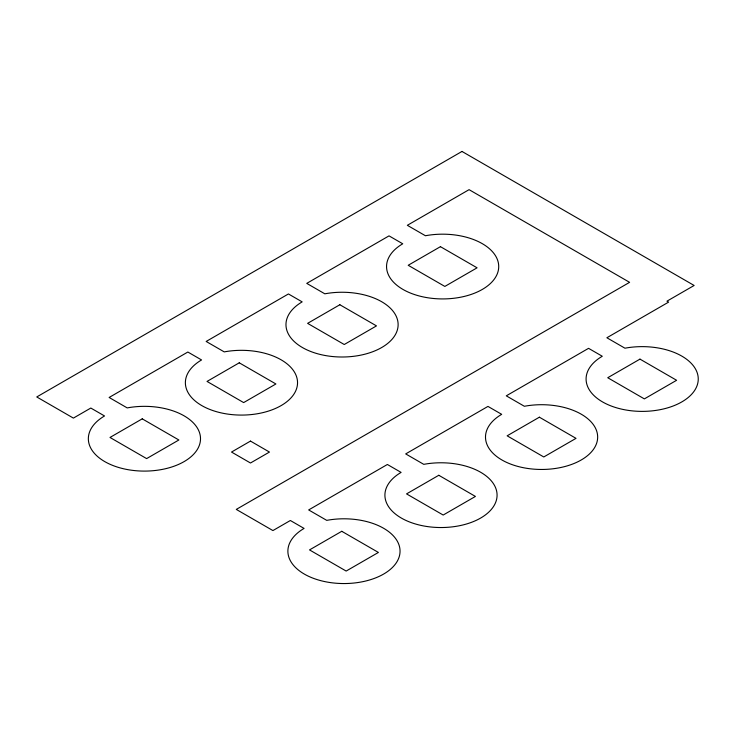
<?xml version="1.0" encoding="UTF-8"?>
<svg xmlns="http://www.w3.org/2000/svg" width="735" height="735" viewBox="0 0 735 735"><rect width="100%" height="100%" fill="white"/><g stroke="black" fill="none" stroke-linecap="round" stroke-linejoin="round"><path stroke-width="1.1" d="M461.984 151.447L36.75 396.955L73.39 418.105L90.818 408.044L104.535 415.964A56.08 32.377 0 0 0 121.789 468.342A56.08 32.377 0 0 0 200.434 440.394A56.08 32.377 0 0 0 127.201 407.907L109.129 397.47L187.848 352.028L201.565 359.948A56.08 32.377 0 0 0 218.819 412.326A56.08 32.377 0 0 0 297.464 384.368A56.08 32.377 0 0 0 224.23 351.89L206.158 341.453L288.432 293.954L302.159 301.874A56.08 32.377 0 0 0 319.413 354.252A56.08 32.377 0 0 0 398.048 326.294A56.08 32.377 0 0 0 324.824 293.816L306.752 283.379L389.026 235.871L402.743 243.79A56.08 32.377 0 0 0 419.997 296.168A56.08 32.377 0 0 0 498.642 268.22A56.08 32.377 0 0 0 425.418 235.742L407.337 225.305L469.077 189.658L629.601 282.332L236.284 509.41L272.924 530.569L290.353 520.499L304.069 528.419A56.08 32.377 0 0 0 321.324 580.797A56.08 32.377 0 0 0 399.969 552.849A56.08 32.377 0 0 0 326.735 520.362L308.663 509.934L387.382 464.483L401.099 472.403A56.08 32.377 0 0 0 418.353 524.781A56.08 32.377 0 0 0 496.998 496.832A56.08 32.377 0 0 0 423.764 464.345L405.692 453.908L487.966 406.409L501.683 414.329A56.08 32.377 0 0 0 518.947 466.707A56.08 32.377 0 0 0 597.583 438.758A56.08 32.377 0 0 0 524.358 406.271L506.277 395.834L588.56 348.335L602.277 356.254A56.08 32.377 0 0 0 619.532 408.632A56.08 32.377 0 0 0 698.176 380.684A56.08 32.377 0 0 0 624.943 348.197L606.871 337.76L668.611 302.113L666.957 301.166L694.134 285.474L461.984 151.447M142.232 418.84L109.993 437.454L146.623 458.603L178.871 439.989L142.232 418.84M239.261 362.814L207.022 381.428L243.652 402.587L275.901 383.973L239.261 362.814M339.846 304.74L307.607 323.354L344.246 344.513L376.485 325.89L339.846 304.74M440.44 246.666L408.201 265.28L444.84 286.429L477.079 267.816L440.44 246.666M250.488 441.092L231.516 452.053L250.488 463.004L269.46 452.053L250.488 441.092M341.766 531.295L309.518 549.909L346.157 571.058L378.406 552.444L341.766 531.295M438.795 475.279L406.547 493.892L443.187 515.042L475.426 496.428L438.795 475.279M539.38 417.195L507.141 435.818L543.781 456.968L576.019 438.354L539.38 417.195M639.974 359.121L607.735 377.735L644.365 398.894L676.613 380.28L639.974 359.121"/></g></svg>
